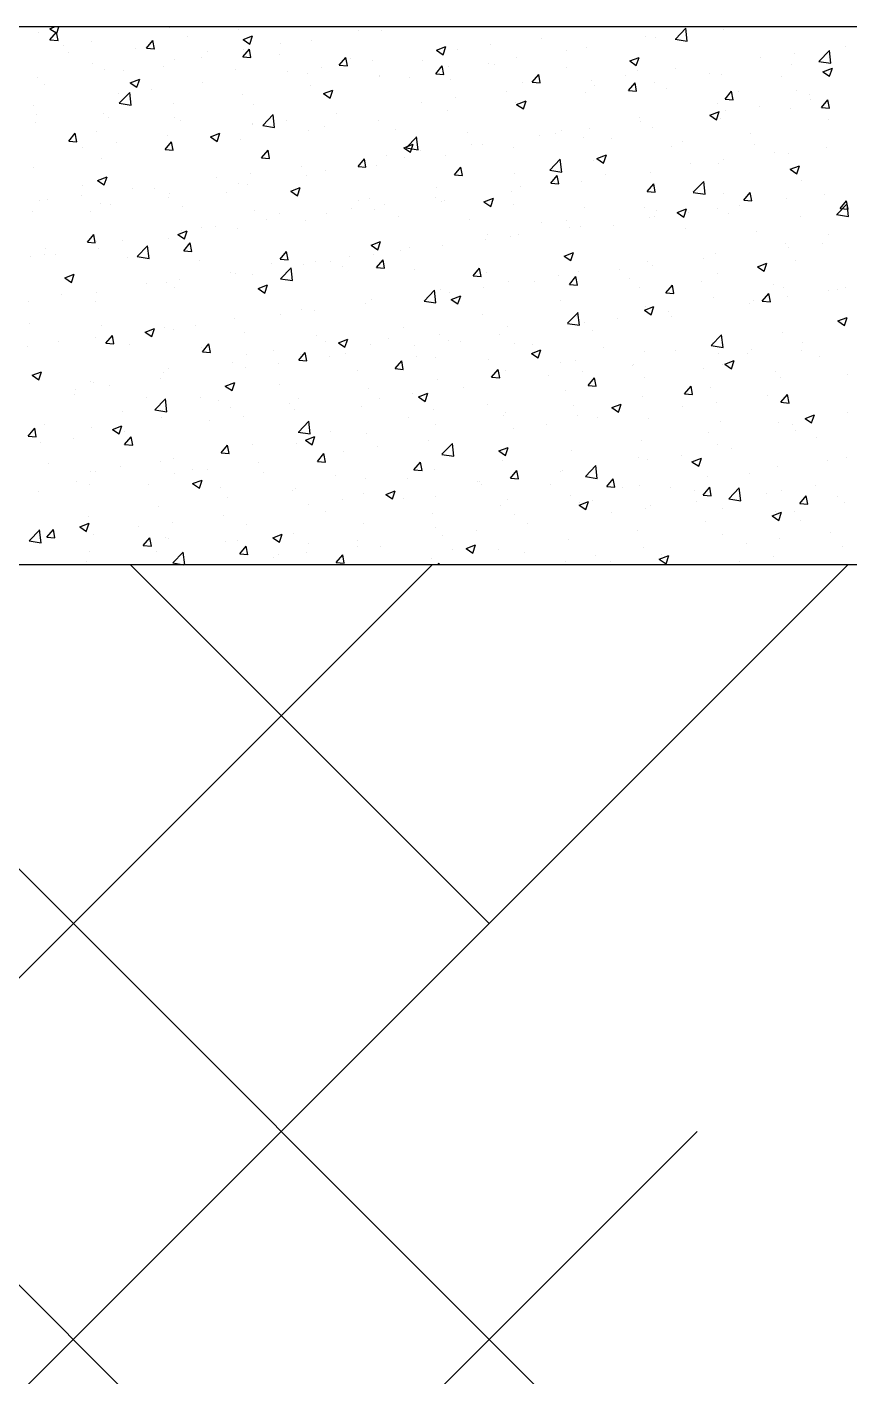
# Model space of a CAD drawing. Header units: millimetres. Extents: x 331487 to 517269, y 198509 to 399936.
# Drawn here: x 403880 to 404491, y 398933 to 399936 of the extents above; entities that cross this region are included whole.
import ezdxf

# ---------------------------------------------------------------- set-up
doc = ezdxf.new("R2010")
doc.units = ezdxf.units.MM
doc.header["$MEASUREMENT"] = 0
doc.linetypes.add('DASHED', pattern=[0.75, 0.5, -0.25])
doc.layers.add('9th_Sunk', color=251, linetype='DASHED', lineweight=5)
doc.layers.add('COLUMN', color=6, linetype='Continuous')

msp = doc.modelspace()

# ---------------------------------------------------------------- linework, layer by layer
at = {"layer": '9th_Sunk', "linetype": 'Continuous'}
for p, q in [((402367.6, 397413.5), (404490.5, 399536.5)), ((402831.6, 398186.9), (404181.2, 399536.5)), ((405151.8, 397722.9), (403338.2, 399536.5)), ((404687.8, 398496.3), (403647.6, 399536.5)), ((404223.7, 399269.7), (403956.9, 399536.5)), ((401903.5, 396640.1), (404378.4, 399115))]:
    msp.add_line(p, q, dxfattribs=at)
at = {"layer": 'COLUMN'}
for p, q in [((420345.7, 399936.5), (392220.1, 399936.5)), ((420350.1, 399536.5), (392620.1, 399536.5))]:
    msp.add_line(p, q, dxfattribs=at)
at = {"layer": 'COLUMN', "color": 2, "linetype": 'Continuous'}
for p, q in [((403888.6, 399932), (403888.6, 399932)), ((403897, 399935.2), (403900.4, 399936.5)), ((403897, 399935.2), (403902, 399931.8)), ((403897, 399926.8), (403901.8, 399932.6)), ((403903, 399926.3), (403901.8, 399932.6)), ((403902, 399931.8), (403903.6, 399936.5)), ((403985.8, 399936), (403985.8, 399936)), ((404037, 399934.4), (404037, 399934.4)), ((404126.4, 399934), (404126.4, 399934)), ((404143.6, 399933.6), (404143.6, 399933.6)), ((404326, 399936.5), (404326, 399936.5)), ((404362.2, 399927.4), (404370, 399935.6)), ((404371, 399926), (404369.9, 399935.5)), ((404398, 399934.7), (404398, 399934.7)), ((403897, 399926.8), (403903, 399926.3)), ((403907.2, 399922.4), (403907.2, 399922.4)), ((403927.5, 399926), (403927.5, 399926)), ((403968.7, 399920.6), (403973.6, 399926.3)), ((403974.7, 399920), (403973.6, 399926.3)), ((403974.1, 399926.1), (403974.1, 399926.1)), ((403999.1, 399929.4), (403999.1, 399929.4)), ((404040.7, 399927.2), (404047.7, 399929.9)), ((404040.7, 399927.2), (404045.7, 399923.8)), ((404045.7, 399923.8), (404047.7, 399929.9)), ((404068.1, 399924), (404068.1, 399924)), ((404091.7, 399926.1), (404091.7, 399926.1)), ((404184.4, 399919.2), (404191.4, 399921.9)), ((404189.4, 399915.8), (404191.4, 399921.9)), ((404224.9, 399923.2), (404224.9, 399923.2)), ((404262.8, 399928.1), (404262.8, 399928.1)), ((404296.2, 399921.2), (404296.2, 399921.2)), ((404339.6, 399929.1), (404339.6, 399929.1)), ((404347.5, 399928.3), (404347.5, 399928.3)), ((404362.1, 399927.4), (404371, 399926)), ((404488.6, 399921.9), (404488.6, 399921.9)), ((403910.9, 399917.8), (403910.9, 399917.8)), ((403960.6, 399920.2), (403960.6, 399920.2)), ((403968.7, 399920.6), (403974.7, 399920.1)), ((403989.8, 399912.6), (403989.8, 399912.6)), ((404009.8, 399914), (404009.8, 399914)), ((404014, 399917.9), (404014, 399917.9)), ((404040.5, 399914.3), (404045.3, 399920)), ((404040.5, 399914.3), (404046.4, 399913.8)), ((404041.2, 399919.7), (404041.2, 399919.7)), ((404046.4, 399913.8), (404045.3, 399920)), ((404067.4, 399915.7), (404067.4, 399915.7)), ((404112.2, 399908), (404117, 399913.8)), ((404118.2, 399907.5), (404117, 399913.8)), ((404120.8, 399913.4), (404120.8, 399913.4)), ((404136.7, 399911.5), (404136.7, 399911.5)), ((404174.2, 399911.2), (404174.2, 399911.2)), ((404184.4, 399919.2), (404189.4, 399915.8)), ((404199.9, 399919.9), (404199.9, 399919.9)), ((404244.2, 399913.7), (404244.2, 399913.7)), ((404281.2, 399919.1), (404281.2, 399919.1)), ((404328.2, 399911.2), (404335.2, 399913.9)), ((404328.2, 399911.2), (404333.1, 399907.8)), ((404333.1, 399907.8), (404335.2, 399913.8)), ((404425.7, 399913.6), (404425.7, 399913.6)), ((404450.7, 399916.9), (404450.7, 399916.9)), ((404468.9, 399910.9), (404476.7, 399919)), ((404468.9, 399910.9), (404477.8, 399909.5)), ((404477.8, 399909.5), (404476.7, 399919)), ((403928.3, 399909), (403928.3, 399909)), ((403937.9, 399905.1), (403937.9, 399905.1)), ((403951.5, 399904), (403951.5, 399904)), ((403981.7, 399906.8), (403981.7, 399906.8)), ((404035.1, 399904.5), (404035.1, 399904.5)), ((404073.8, 399903.3), (404073.8, 399903.3)), ((404088.5, 399902.2), (404088.5, 399902.2)), ((404098.9, 399906.6), (404098.9, 399906.6)), ((404112.2, 399908), (404118.2, 399907.5)), ((404183.9, 399901.7), (404188.7, 399907.5)), ((404183.9, 399901.7), (404189.9, 399901.2)), ((404189.9, 399901.2), (404188.7, 399907.5)), ((404193.7, 399907.3), (404193.7, 399907.3)), ((404222.9, 399909.1), (404222.9, 399909.1)), ((404227.5, 399908.9), (404227.5, 399908.9)), ((404255.6, 399895.5), (404260.5, 399901.2)), ((404261.6, 399894.9), (404260.5, 399901.2)), ((404280.9, 399906.7), (404280.9, 399906.7)), ((404334.3, 399904.4), (404334.3, 399904.4)), ((404362.6, 399905.3), (404362.6, 399905.3)), ((404387.7, 399902.1), (404387.7, 399902.1)), ((404396.8, 399901.4), (404396.8, 399901.4)), ((404448.8, 399908.9), (404448.8, 399908.9)), ((404471.9, 399903.2), (404478.9, 399905.8)), ((404471.9, 399903.2), (404476.8, 399899.8)), ((404476.8, 399899.8), (404478.9, 399905.8)), ((403887.4, 399898.7), (403887.4, 399898.7)), ((403893.1, 399894), (403893.1, 399894)), ((403956.7, 399894.9), (403963.7, 399897.6)), ((403956.7, 399894.9), (403961.7, 399891.6)), ((403961.7, 399891.6), (403963.7, 399897.6)), ((404010.7, 399894.9), (404010.7, 399894.9)), ((404090.5, 399892.8), (404090.5, 399892.8)), ((404141.9, 399900), (404141.9, 399900)), ((404142.4, 399900.3), (404142.4, 399900.3)), ((404164.6, 399899), (404164.6, 399899)), ((404195.2, 399897.7), (404195.2, 399897.7)), ((404248.6, 399895.5), (404248.6, 399895.5)), ((404255.6, 399895.5), (404261.6, 399895)), ((404299.7, 399897), (404299.7, 399897)), ((404302, 399893.2), (404302, 399893.2)), ((404324.7, 399900.3), (404324.7, 399900.3)), ((404327.4, 399889.2), (404332.2, 399894.9)), ((404333.3, 399888.7), (404332.2, 399894.9)), ((404346.3, 399895), (404346.3, 399895)), ((404355.4, 399891), (404355.4, 399891)), ((404441.1, 399899.9), (404441.1, 399899.9)), ((403947.8, 399886.7), (403947.8, 399886.7)), ((403948.5, 399879.7), (403956.3, 399887.8)), ((403957.4, 399878.3), (403956.3, 399887.8)), ((403972.8, 399890), (403972.8, 399890)), ((404039.9, 399886.4), (404039.9, 399886.4)), ((404100.4, 399886.9), (404107.4, 399889.6)), ((404100.4, 399886.9), (404105.4, 399883.6)), ((404105.4, 399883.6), (404107.4, 399889.6)), ((404106.3, 399889), (404106.3, 399889)), ((404198.6, 399883.7), (404198.6, 399883.7)), ((404236.5, 399888.7), (404236.5, 399888.7)), ((404244.1, 399878.9), (404251.1, 399881.6)), ((404249.1, 399875.6), (404251.1, 399881.6)), ((404295, 399887.9), (404295, 399887.9)), ((404327.4, 399889.2), (404333.3, 399888.7)), ((404399.1, 399882.9), (404403.9, 399888.7)), ((404399.1, 399882.9), (404405.1, 399882.4)), ((404405.1, 399882.4), (404403.9, 399888.7)), ((404408.8, 399888.7), (404408.8, 399888.7)), ((404452.1, 399889.4), (404452.1, 399889.4)), ((404462.1, 399886.5), (404462.1, 399886.5)), ((404462.3, 399882.5), (404462.3, 399882.5)), ((404470.8, 399876.6), (404475.6, 399882.4)), ((404476.8, 399876.1), (404475.6, 399882.4)), ((403884.6, 399878.4), (403884.6, 399878.4)), ((403887.3, 399871.6), (403887.3, 399871.6)), ((403936.7, 399871.8), (403936.7, 399871.8)), ((403948.5, 399879.7), (403957.4, 399878.3)), ((403988.6, 399879.3), (403988.6, 399879.3)), ((404048, 399879), (404048, 399879)), ((404055.3, 399863.1), (404063, 399871.3)), ((404064.1, 399861.7), (404063, 399871.2)), ((404110.4, 399872.1), (404110.4, 399872.1)), ((404173.6, 399880.4), (404173.6, 399880.4)), ((404192.5, 399874), (404192.5, 399874)), ((404243, 399880.4), (404243, 399880.4)), ((404244.1, 399878.9), (404249.1, 399875.6)), ((404387.9, 399870.9), (404394.9, 399873.6)), ((404387.9, 399870.9), (404392.8, 399867.5)), ((404392.8, 399867.5), (404394.8, 399873.6)), ((404393.8, 399879.4), (404393.8, 399879.4)), ((404399.4, 399874.2), (404399.4, 399874.2)), ((404424.4, 399877.5), (404424.4, 399877.5)), ((404447.5, 399875.6), (404447.5, 399875.6)), ((404470.8, 399876.6), (404476.8, 399876.1)), ((403886.2, 399865.4), (403886.2, 399865.4)), ((403940.7, 399869.4), (403940.7, 399869.4)), ((403989.6, 399869), (403989.6, 399869)), ((403994.1, 399867.1), (403994.1, 399867.1)), ((404047.5, 399864.8), (404047.5, 399864.8)), ((404047.5, 399863.8), (404047.5, 399863.8)), ((404055.2, 399863.1), (404064.1, 399861.7)), ((404072.6, 399867.1), (404072.6, 399867.1)), ((404100.9, 399862.6), (404100.9, 399862.6)), ((404141.2, 399867), (404141.2, 399867)), ((404298.4, 399860.9), (404298.4, 399860.9)), ((404335.4, 399869.4), (404335.4, 399869.4)), ((404336.3, 399865.9), (404336.3, 399865.9)), ((404345.1, 399861.7), (404345.1, 399861.7)), ((404395.6, 399868.1), (404395.6, 399868.1)), ((404476, 399867.5), (404476, 399867.5)), ((403910.9, 399851.6), (403915.7, 399857.4)), ((403910.9, 399851.6), (403916.9, 399851.1)), ((403916.9, 399851.1), (403915.7, 399857.4)), ((403931.3, 399859), (403931.3, 399859)), ((403982.6, 399845.4), (403987.4, 399851.1)), ((403984.4, 399855.5), (403984.4, 399855.5)), ((403988.6, 399844.8), (403987.4, 399851.1)), ((404016.4, 399854.7), (404023.4, 399857.4)), ((404016.4, 399854.7), (404021.4, 399851.3)), ((404021.4, 399851.3), (404023.4, 399857.4)), ((404038.7, 399853.1), (404038.7, 399853.1)), ((404089.2, 399859.5), (404089.2, 399859.5)), ((404154.3, 399860.3), (404154.3, 399860.3)), ((404162, 399846.6), (404169.8, 399854.7)), ((404170.8, 399845.2), (404169.7, 399854.7)), ((404207.6, 399858.1), (404207.6, 399858.1)), ((404261, 399855.8), (404261, 399855.8)), ((404273.3, 399857.6), (404273.3, 399857.6)), ((404277.1, 399859.4), (404277.1, 399859.4)), ((404293.8, 399854.6), (404293.8, 399854.6)), ((404314.4, 399853.6), (404314.4, 399853.6)), ((404367.8, 399851.3), (404367.8, 399851.3)), ((404417.7, 399857.5), (404417.7, 399857.5)), ((403921.5, 399847.2), (403921.5, 399847.2)), ((403946.5, 399850.5), (403946.5, 399850.5)), ((403982.6, 399845.4), (403988.6, 399844.8)), ((403987.4, 399846.1), (403987.4, 399846.1)), ((404054.3, 399839.1), (404059.2, 399844.8)), ((404060.3, 399838.6), (404059.2, 399844.8)), ((404147.3, 399841), (404147.3, 399841)), ((404160.1, 399846.7), (404167.1, 399849.3)), ((404160.1, 399846.7), (404165.1, 399843.3)), ((404162, 399846.6), (404170.8, 399845.2)), ((404165.1, 399843.3), (404167.1, 399849.3)), ((404172.3, 399844.3), (404172.3, 399844.3)), ((404191.3, 399840.7), (404191.3, 399840.7)), ((404210.2, 399849.3), (404210.2, 399849.3)), ((404218.8, 399849.4), (404218.8, 399849.4)), ((404241.8, 399847.1), (404241.8, 399847.1)), ((404303.8, 399838.6), (404310.8, 399841.3)), ((404308.8, 399835.3), (404310.8, 399841.3)), ((404359.4, 399847.5), (404359.4, 399847.5)), ((404421.2, 399849.1), (404421.2, 399849.1)), ((404436, 399843), (404436, 399843)), ((404446.3, 399842.3), (404446.3, 399842.3)), ((404474.6, 399846.8), (404474.6, 399846.8)), ((403884.9, 399832.2), (403884.9, 399832.2)), ((403935.4, 399838.6), (403935.4, 399838.6)), ((404054.3, 399839.1), (404060.3, 399838.6)), ((404084.1, 399832.7), (404084.1, 399832.7)), ((404126.1, 399832.8), (404130.9, 399838.5)), ((404126.1, 399832.8), (404132, 399832.3)), ((404132, 399832.3), (404130.9, 399838.5)), ((404140, 399833.7), (404140, 399833.7)), ((404160.5, 399839.4), (404160.5, 399839.4)), ((404197.8, 399826.5), (404202.6, 399832.3)), ((404203.8, 399826), (404202.6, 399832.3)), ((404268.7, 399830), (404276.5, 399838.2)), ((404277.6, 399828.6), (404276.5, 399838.1)), ((404301.1, 399837.4), (404301.1, 399837.4)), ((404303.8, 399838.6), (404308.8, 399835.3)), ((404373.1, 399834.7), (404373.1, 399834.7)), ((404394.4, 399834.8), (404394.4, 399834.8)), ((404398.1, 399838), (404398.1, 399838)), ((404447.5, 399830.6), (404454.5, 399833.3)), ((404447.5, 399830.6), (404452.5, 399827.3)), ((404452.5, 399827.3), (404454.5, 399833.3)), ((403932.4, 399822.4), (403939.4, 399825.1)), ((403932.4, 399822.4), (403937.4, 399819.1)), ((403937.4, 399819.1), (403939.4, 399825.1)), ((404021.2, 399824.4), (404021.2, 399824.4)), ((404046.3, 399827.7), (404046.3, 399827.7)), ((404088, 399826.2), (404088, 399826.2)), ((404102.2, 399829.4), (404102.2, 399829.4)), ((404197.8, 399826.5), (404203.8, 399826)), ((404242.8, 399827.4), (404242.8, 399827.4)), ((404268.7, 399830), (404277.6, 399828.6)), ((404269.5, 399820.3), (404274.3, 399826)), ((404272.1, 399821.4), (404272.1, 399821.4)), ((404275.5, 399819.7), (404274.3, 399826)), ((404292.5, 399821.4), (404292.5, 399821.4)), ((404309.9, 399826.4), (404309.9, 399826.4)), ((404343.9, 399828.4), (404343.9, 399828.4)), ((404375.4, 399813.5), (404383.2, 399821.6)), ((404384.3, 399812.1), (404383.2, 399821.6)), ((404455.9, 399822.5), (404455.9, 399822.5)), ((403920.2, 399811.1), (403920.2, 399811.1)), ((403921.3, 399818.3), (403921.3, 399818.3)), ((403958.1, 399816.1), (403958.1, 399816.1)), ((403974.6, 399816), (403974.6, 399816)), ((403986.2, 399812.8), (403986.2, 399812.8)), ((404028, 399813.7), (404028, 399813.7)), ((404037.5, 399819.8), (404037.5, 399819.8)), ((404043.8, 399819.4), (404043.8, 399819.4)), ((404076.1, 399814.4), (404083.1, 399817.1)), ((404076.1, 399814.4), (404081.1, 399811)), ((404081.1, 399811), (404083.1, 399817.1)), ((404081.4, 399811.5), (404081.4, 399811.5)), ((404184.4, 399817.4), (404184.4, 399817.4)), ((404240.6, 399813.9), (404240.6, 399813.9)), ((404247, 399818.1), (404247, 399818.1)), ((404269.5, 399820.3), (404275.5, 399819.7)), ((404341.2, 399814), (404346.1, 399819.7)), ((404341.2, 399814), (404347.2, 399813.5)), ((404347.2, 399813.5), (404346.1, 399819.7)), ((404375.4, 399813.4), (404384.3, 399812.1)), ((404397.6, 399812.5), (404397.6, 399812.5)), ((404413, 399807.7), (404417.8, 399813.4)), ((404418.9, 399807.2), (404417.8, 399813.4)), ((404472.9, 399811.9), (404472.9, 399811.9)), ((403889, 399807.1), (403889, 399807.1)), ((403895.2, 399807.8), (403895.2, 399807.8)), ((403934.2, 399805.3), (403934.2, 399805.3)), ((403942.3, 399804.8), (403942.3, 399804.8)), ((403985.5, 399809.3), (403985.5, 399809.3)), ((403995.7, 399802.6), (403995.7, 399802.6)), ((404121, 399801.5), (404121, 399801.5)), ((404126.1, 399807.4), (404126.1, 399807.4)), ((404134.8, 399809.2), (404134.8, 399809.2)), ((404146, 399804.8), (404146, 399804.8)), ((404183.9, 399809.8), (404183.9, 399809.8)), ((404188.2, 399807), (404188.2, 399807)), ((404190.1, 399807.5), (404190.1, 399807.5)), ((404219.8, 399806.4), (404226.8, 399809.1)), ((404219.8, 399806.4), (404224.8, 399803)), ((404224.8, 399803), (404226.8, 399809.1)), ((404241.5, 399804.7), (404241.5, 399804.7)), ((404294.9, 399802.5), (404294.9, 399802.5)), ((404339.3, 399802.4), (404339.3, 399802.4)), ((404363.5, 399798.4), (404370.5, 399801.1)), ((404368.5, 399795), (404370.5, 399801.1)), ((404393.2, 399801.5), (404393.2, 399801.5)), ((404409.7, 399803.6), (404409.7, 399803.6)), ((404413, 399807.7), (404418.9, 399807.2)), ((404445.1, 399809), (404445.1, 399809)), ((404482.2, 399796.9), (404489.9, 399805)), ((404484.7, 399801.4), (404489.5, 399807.2)), ((404484.7, 399801.4), (404490.7, 399800.9)), ((404490.7, 399800.9), (404489.5, 399807.2)), ((404491, 399795.5), (404489.9, 399805)), ((403883.7, 399798.9), (403883.7, 399798.9)), ((403927.2, 399799.3), (403927.2, 399799.3)), ((404049.1, 399800.3), (404049.1, 399800.3)), ((404057.8, 399793.2), (404057.8, 399793.2)), ((404067.8, 399797.4), (404067.8, 399797.4)), ((404086.8, 399792.9), (404086.8, 399792.9)), ((404102.5, 399798.1), (404102.5, 399798.1)), ((404138.7, 399800.4), (404138.7, 399800.4)), ((404155.9, 399795.8), (404155.9, 399795.8)), ((404209.3, 399793.5), (404209.3, 399793.5)), ((404262.6, 399791.3), (404262.6, 399791.3)), ((404280.9, 399792.4), (404280.9, 399792.4)), ((404342.7, 399795.1), (404342.7, 399795.1)), ((404346.8, 399795.3), (404346.8, 399795.3)), ((404348.3, 399800.2), (404348.3, 399800.2)), ((404363.5, 399798.4), (404368.5, 399795)), ((404371.8, 399798.6), (404371.8, 399798.6)), ((404401.7, 399798), (404401.7, 399798)), ((404455.1, 399795.7), (404455.1, 399795.7)), ((404482.1, 399796.9), (404491, 399795.5)), ((403924.8, 399776.4), (403929.6, 399782.2)), ((403930.7, 399775.9), (403929.6, 399782.2)), ((403992.1, 399782.2), (403999.1, 399784.8)), ((403992.1, 399782.2), (403997, 399778.8)), ((403994.9, 399784.9), (403994.9, 399784.9)), ((403997, 399778.8), (403999.1, 399784.8)), ((404009.5, 399787.4), (404009.5, 399787.4)), ((404019.9, 399788.2), (404019.9, 399788.2)), ((404036.3, 399786.5), (404036.3, 399786.5)), ((404222.6, 399782.4), (404222.6, 399782.4)), ((404239.4, 399780.6), (404239.4, 399780.6)), ((404245.8, 399782), (404245.8, 399782)), ((404283.6, 399787), (404283.6, 399787)), ((404291.3, 399788.1), (404291.3, 399788.1)), ((404316, 399789), (404316, 399789)), ((404369.4, 399786.8), (404369.4, 399786.8)), ((404422.8, 399784.5), (404422.8, 399784.5)), ((404476.2, 399782.3), (404476.2, 399782.3)), ((403893.9, 399771.6), (403893.9, 399771.6)), ((403924.8, 399776.4), (403930.7, 399775.9)), ((403931.8, 399776.6), (403931.8, 399776.6)), ((403933, 399772), (403933, 399772)), ((403951.2, 399777.4), (403951.2, 399777.4)), ((403961.8, 399765.7), (403969.6, 399773.8)), ((403970.7, 399764.3), (403969.5, 399773.8)), ((403985, 399779.5), (403985, 399779.5)), ((403996.5, 399770.1), (404001.3, 399775.9)), ((404002.5, 399769.6), (404001.3, 399775.9)), ((404135.8, 399774.1), (404142.8, 399776.8)), ((404135.8, 399774.1), (404140.8, 399770.8)), ((404140.8, 399770.8), (404142.8, 399776.8)), ((404157.6, 399770.4), (404157.6, 399770.4)), ((404164.3, 399772.4), (404164.3, 399772.4)), ((404188.9, 399774.2), (404188.9, 399774.2)), ((404220.7, 399778.7), (404220.7, 399778.7)), ((404443.9, 399775.7), (404443.9, 399775.7)), ((404446.5, 399772.4), (404446.5, 399772.4)), ((404471.6, 399775.7), (404471.6, 399775.7)), ((403882.5, 399765.6), (403882.5, 399765.6)), ((403892.8, 399767.4), (403892.8, 399767.4)), ((403901.4, 399767.4), (403901.4, 399767.4)), ((403954.7, 399765.2), (403954.7, 399765.2)), ((403961.8, 399765.7), (403970.7, 399764.3)), ((403996.5, 399770.1), (404002.5, 399769.6)), ((404008.1, 399762.9), (404008.1, 399762.9)), ((404061.5, 399760.7), (404061.5, 399760.7)), ((404068.2, 399763.9), (404073, 399769.6)), ((404068.2, 399763.9), (404074.2, 399763.3)), ((404074.2, 399763.3), (404073, 399769.6)), ((404094.7, 399762.1), (404094.7, 399762.1)), ((404106, 399762.4), (404106, 399762.4)), ((404119.7, 399765.4), (404119.7, 399765.4)), ((404137.5, 399767.1), (404137.5, 399767.1)), ((404139.9, 399757.6), (404144.8, 399763.3)), ((404145.9, 399757.1), (404144.8, 399763.3)), ((404279.5, 399766.1), (404286.5, 399768.8)), ((404279.5, 399766.1), (404284.5, 399762.8)), ((404284.5, 399762.8), (404286.5, 399768.8)), ((404341.5, 399761.8), (404341.5, 399761.8)), ((404383.4, 399764.1), (404383.4, 399764.1)), ((404392, 399768.2), (404392, 399768.2)), ((404423.2, 399758.1), (404430.2, 399760.8)), ((404428.2, 399754.8), (404430.2, 399760.8)), ((404451.8, 399762.8), (404451.8, 399762.8)), ((403908, 399749.9), (403915.1, 399752.6)), ((403913, 399746.5), (403915, 399752.6)), ((404031.5, 399753.8), (404031.5, 399753.8)), ((404035.1, 399753.2), (404035.1, 399753.2)), ((404047.7, 399752.4), (404047.7, 399752.4)), ((404068.5, 399749.2), (404076.3, 399757.3)), ((404077.4, 399747.8), (404076.3, 399757.3)), ((404085.6, 399759.6), (404085.6, 399759.6)), ((404114.9, 399758.4), (404114.9, 399758.4)), ((404139.9, 399757.6), (404145.9, 399757.1)), ((404168.3, 399756.1), (404168.3, 399756.1)), ((404211.7, 399751.3), (404216.5, 399757.1)), ((404211.7, 399751.3), (404217.6, 399750.8)), ((404217.6, 399750.8), (404216.5, 399757)), ((404221.7, 399753.9), (404221.7, 399753.9)), ((404275, 399751.6), (404275, 399751.6)), ((404283.4, 399745), (404288.2, 399750.8)), ((404289.4, 399744.5), (404288.2, 399750.8)), ((404290.1, 399754.8), (404290.1, 399754.8)), ((404320.5, 399755.8), (404320.5, 399755.8)), ((404345.5, 399759.1), (404345.5, 399759.1)), ((404393.5, 399752.8), (404393.5, 399752.8)), ((404423.2, 399758.1), (404428.2, 399754.8)), ((403908, 399749.9), (403913, 399746.5)), ((403968.6, 399745.5), (403968.6, 399745.5)), ((403983.7, 399746.2), (403983.7, 399746.2)), ((403989.4, 399742.4), (403989.4, 399742.4)), ((403993.6, 399748.8), (403993.6, 399748.8)), ((404051.8, 399741.9), (404058.8, 399744.6)), ((404051.8, 399741.9), (404056.7, 399738.5)), ((404056.7, 399738.5), (404058.8, 399744.6)), ((404068.5, 399749.1), (404077.4, 399747.8)), ((404175.2, 399732.6), (404183, 399740.7)), ((404184.1, 399731.2), (404183, 399740.7)), ((404187.7, 399740.9), (404187.7, 399740.9)), ((404219.5, 399742.5), (404219.5, 399742.5)), ((404238.2, 399747.3), (404238.2, 399747.3)), ((404257.3, 399747.5), (404257.3, 399747.5)), ((404283.4, 399745), (404289.4, 399744.5)), ((404328.4, 399749.4), (404328.4, 399749.4)), ((404335.1, 399742.8), (404335.1, 399742.8)), ((404355.1, 399738.8), (404359.9, 399744.5)), ((404361.1, 399738.2), (404359.9, 399744.5)), ((404381.8, 399747.1), (404381.8, 399747.1)), ((404435.2, 399744.9), (404435.2, 399744.9)), ((404442.7, 399742.4), (404442.7, 399742.4)), ((404475.7, 399740.8), (404475.7, 399740.8)), ((404483.1, 399741.3), (404483.1, 399741.3)), ((404488.6, 399742.6), (404488.6, 399742.6)), ((403881.3, 399732.3), (403881.3, 399732.3)), ((403905.5, 399737.2), (403905.5, 399737.2)), ((403931, 399732.4), (403931, 399732.4)), ((403931.8, 399738.7), (403931.8, 399738.7)), ((404131.3, 399730.9), (404131.3, 399730.9)), ((404136.3, 399733.8), (404136.3, 399733.8)), ((404175.2, 399732.6), (404184.1, 399731.2)), ((404194.4, 399739.3), (404194.4, 399739.3)), ((404195.5, 399733.9), (404202.5, 399736.6)), ((404195.5, 399733.9), (404200.4, 399730.5)), ((404200.4, 399730.5), (404202.5, 399736.6)), ((404276.8, 399732.8), (404276.8, 399732.8)), ((404355.1, 399738.8), (404361.1, 399738.2)), ((404390.7, 399734.9), (404390.7, 399734.9)), ((404417.4, 399730.8), (404417.4, 399730.8)), ((404420.2, 399733), (404420.2, 399733)), ((404426.8, 399732.5), (404431.7, 399738.2)), ((404426.8, 399732.5), (404432.8, 399732)), ((404432.8, 399732), (404431.7, 399738.2)), ((404445.3, 399736.3), (404445.3, 399736.3)), ((404068.4, 399722.7), (404068.4, 399722.7)), ((404084.4, 399726.3), (404084.4, 399726.3)), ((404093.4, 399725.9), (404093.4, 399725.9)), ((404218.5, 399722.8), (404218.5, 399722.8)), ((404282, 399716.1), (404289.8, 399724.2)), ((404288.9, 399721.5), (404288.9, 399721.5)), ((404290.8, 399714.7), (404289.7, 399724.2)), ((404339.2, 399725.9), (404346.2, 399728.6)), ((404339.2, 399725.9), (404344.2, 399722.5)), ((404340.2, 399728.5), (404340.2, 399728.5)), ((404344.2, 399722.5), (404346.2, 399728.6)), ((404357.1, 399724.7), (404357.1, 399724.7)), ((404359.1, 399720.8), (404359.1, 399720.8)), ((404482.9, 399717.9), (404489.9, 399720.5)), ((404487.9, 399714.5), (404489.9, 399720.5)), ((403881.9, 399716.3), (403881.9, 399716.3)), ((403935.3, 399714.1), (403935.3, 399714.1)), ((403967.7, 399709.6), (403974.7, 399712.3)), ((403972.7, 399706.3), (403974.7, 399712.3)), ((403982.5, 399712.9), (403982.5, 399712.9)), ((403988.7, 399711.8), (403988.7, 399711.8)), ((404005.2, 399714.3), (404005.2, 399714.3)), ((404033.9, 399719.9), (404033.9, 399719.9)), ((404160.2, 399712.8), (404160.2, 399712.8)), ((404237, 399714), (404237, 399714)), ((404281.9, 399716), (404290.8, 399714.7)), ((404294.2, 399716.4), (404294.2, 399716.4)), ((404300.8, 399710.8), (404300.8, 399710.8)), ((404319.2, 399719.7), (404319.2, 399719.7)), ((404482.9, 399717.9), (404487.9, 399714.5)), ((403903, 399702.9), (403903, 399702.9)), ((403930.6, 399705.4), (403930.6, 399705.4)), ((403938.6, 399701.2), (403943.5, 399706.9)), ((403938.6, 399701.2), (403944.6, 399700.7)), ((403942.3, 399706.1), (403942.3, 399706.1)), ((403944.6, 399700.7), (403943.5, 399706.9)), ((403956.4, 399700.6), (403956.4, 399700.6)), ((403967.3, 399709.4), (403967.3, 399709.4)), ((403967.7, 399709.6), (403972.7, 399706.3)), ((404010.4, 399694.9), (404015.2, 399700.7)), ((404016.3, 399694.4), (404015.2, 399700.7)), ((404042, 399709.6), (404042, 399709.6)), ((404095.4, 399707.3), (404095.4, 399707.3)), ((404101.9, 399702.7), (404101.9, 399702.7)), ((404111.5, 399701.6), (404118.5, 399704.3)), ((404111.5, 399701.6), (404116.4, 399698.3)), ((404116.4, 399698.3), (404118.5, 399704.3)), ((404135.1, 399700.5), (404135.1, 399700.5)), ((404148.8, 399705), (404148.8, 399705)), ((404186.4, 399707.6), (404186.4, 399707.6)), ((404193.2, 399703.1), (404193.2, 399703.1)), ((404202.2, 399702.8), (404202.2, 399702.8)), ((404231, 399708.1), (404231, 399708.1)), ((404242.5, 399700.8), (404242.5, 399700.8)), ((404255.6, 399700.5), (404255.6, 399700.5)), ((404388.7, 399699.5), (404396.5, 399707.6)), ((404389.5, 399701.6), (404389.5, 399701.6)), ((404397.6, 399698.1), (404396.4, 399707.6)), ((404441.5, 399709.1), (404441.5, 399709.1)), ((404456.8, 399701.8), (404456.8, 399701.8)), ((403880.1, 399699), (403880.1, 399699)), ((404009.7, 399698.4), (404009.7, 399698.4)), ((404010.4, 399694.9), (404016.3, 399694.4)), ((404043.5, 399692.7), (404043.5, 399692.7)), ((404063.1, 399696.1), (404063.1, 399696.1)), ((404082.1, 399688.6), (404086.9, 399694.4)), ((404083.2, 399693.1), (404083.2, 399693.1)), ((404088.1, 399688.1), (404086.9, 399694.4)), ((404105, 399691.5), (404105, 399691.5)), ((404116.5, 399693.9), (404116.5, 399693.9)), ((404168.1, 399699.8), (404168.1, 399699.8)), ((404169.9, 399691.6), (404169.9, 399691.6)), ((404184.1, 399690.8), (404184.1, 399690.8)), ((404255.2, 399693.6), (404262.2, 399696.3)), ((404255.2, 399693.6), (404260.1, 399690.3)), ((404260.1, 399690.3), (404262.2, 399696.3)), ((404308.9, 399698.3), (404308.9, 399698.3)), ((404339, 399695.2), (404339, 399695.2)), ((404362.3, 399696), (404362.3, 399696)), ((404388.7, 399699.5), (404397.6, 399698.1)), ((404393.9, 399693.6), (404393.9, 399693.6)), ((404415.7, 399693.8), (404415.7, 399693.8)), ((404419, 399696.9), (404419, 399696.9)), ((404455.6, 399695.8), (404455.6, 399695.8)), ((404469.1, 399691.5), (404469.1, 399691.5)), ((403883.7, 399677.4), (403890.7, 399680.1)), ((403888.7, 399674), (403890.7, 399680.1)), ((403985.2, 399682.7), (403985.2, 399682.7)), ((404032.6, 399686.6), (404032.6, 399686.6)), ((404042.1, 399683.2), (404042.1, 399683.2)), ((404067.1, 399686.5), (404067.1, 399686.5)), ((404082.1, 399688.6), (404088.1, 399688.1)), ((404125.8, 399680.8), (404125.8, 399680.8)), ((404153.8, 399682.4), (404158.6, 399688.1)), ((404153.8, 399682.4), (404159.8, 399681.8)), ((404159.8, 399681.8), (404158.6, 399688.1)), ((404223.3, 399689.4), (404223.3, 399689.4)), ((404225.5, 399676.1), (404230.4, 399681.8)), ((404231.5, 399675.6), (404230.4, 399681.8)), ((404235.7, 399680.7), (404235.7, 399680.7)), ((404276.6, 399687.1), (404276.6, 399687.1)), ((404287.7, 399688.2), (404287.7, 399688.2)), ((404292.9, 399680.3), (404292.9, 399680.3)), ((404330, 399684.8), (404330, 399684.8)), ((404330.8, 399685.2), (404330.8, 399685.2)), ((404383.4, 399682.6), (404383.4, 399682.6)), ((404397.3, 399685.8), (404397.3, 399685.8)), ((404398.9, 399685.6), (404405.9, 399688.3)), ((404398.9, 399685.6), (404403.9, 399682.3)), ((404403.8, 399682.3), (404405.9, 399688.3)), ((404436.8, 399680.3), (404436.8, 399680.3)), ((403883.7, 399677.4), (403888.7, 399674)), ((403926.9, 399672.7), (403926.9, 399672.7)), ((403929.4, 399672.1), (403929.4, 399672.1)), ((403978.9, 399674.9), (403978.9, 399674.9)), ((403981.3, 399679.6), (403981.3, 399679.6)), ((404027.4, 399669.4), (404034.4, 399672.1)), ((404032.4, 399666), (404034.4, 399672.1)), ((404067.5, 399670.8), (404067.5, 399670.8)), ((404185.2, 399674.3), (404185.2, 399674.3)), ((404225.5, 399676.1), (404231.5, 399675.6)), ((404267.9, 399677), (404267.9, 399677)), ((404297.3, 399669.8), (404302.1, 399675.6)), ((404303.2, 399669.3), (404302.1, 399675.6)), ((404339, 399675.8), (404339, 399675.8)), ((404440.3, 399675.9), (404440.3, 399675.9)), ((404490.2, 399678.1), (404490.2, 399678.1)), ((403915.4, 399663.2), (403915.4, 399663.2)), ((403916, 399666.6), (403916, 399666.6)), ((403941, 399669.9), (403941, 399669.9)), ((403968.8, 399661), (403968.8, 399661)), ((404009.2, 399660.8), (404009.2, 399660.8)), ((404027.4, 399669.4), (404032.4, 399666)), ((404133.9, 399667.3), (404133.9, 399667.3)), ((404141.8, 399660.4), (404141.8, 399660.4)), ((404166.8, 399663.7), (404166.8, 399663.7)), ((404171.1, 399661.4), (404178.1, 399664.1)), ((404171.1, 399661.4), (404176.1, 399658)), ((404176.1, 399658), (404178.1, 399664.1)), ((404204.7, 399668.6), (404204.7, 399668.6)), ((404280.7, 399665.8), (404280.7, 399665.8)), ((404297.3, 399669.8), (404303.2, 399669.3)), ((404337.8, 399662), (404337.8, 399662)), ((404369, 399663.5), (404373.8, 399669.3)), ((404369, 399663.5), (404375, 399663)), ((404375, 399663), (404373.8, 399669.3)), ((404388.3, 399668.4), (404388.3, 399668.4)), ((404430.5, 399662.4), (404430.5, 399662.4)), ((404440.7, 399657.3), (404445.5, 399663)), ((404446.7, 399656.7), (404445.5, 399663)), ((403950.9, 399650.8), (403950.9, 399650.8)), ((403975, 399651.7), (403983.9, 399650.3)), ((403975.1, 399651.8), (403982.8, 399659.9)), ((403983.9, 399650.3), (403982.8, 399659.8)), ((404022.1, 399658.7), (404022.1, 399658.7)), ((404031.4, 399653.4), (404031.4, 399653.4)), ((404075.5, 399656.5), (404075.5, 399656.5)), ((404078.7, 399652.1), (404078.7, 399652.1)), ((404081.9, 399659.8), (404081.9, 399659.8)), ((404128.9, 399654.2), (404128.9, 399654.2)), ((404182.3, 399652), (404182.3, 399652)), ((404222.3, 399655.8), (404222.3, 399655.8)), ((404286.5, 399654.9), (404286.5, 399654.9)), ((404314.9, 399653.4), (404321.9, 399656)), ((404314.9, 399653.4), (404319.8, 399650)), ((404319.8, 399650), (404321.9, 399656)), ((404367.6, 399654.1), (404367.6, 399654.1)), ((404392.7, 399657.4), (404392.7, 399657.4)), ((404440.7, 399657.3), (404446.7, 399656.7)), ((403892.6, 399640.7), (403892.6, 399640.7)), ((403980.1, 399646.3), (403980.1, 399646.3)), ((404015.7, 399643.8), (404015.7, 399643.8)), ((404040.8, 399647.1), (404040.8, 399647.1)), ((404081.8, 399635.2), (404089.6, 399643.3)), ((404090.6, 399633.8), (404089.5, 399643.3)), ((404164, 399645.8), (404164, 399645.8)), ((404184, 399641), (404184, 399641)), ((404234.5, 399647.4), (404234.5, 399647.4)), ((404235.7, 399649.7), (404235.7, 399649.7)), ((404266.6, 399640.8), (404266.6, 399640.8)), ((404289.1, 399647.5), (404289.1, 399647.5)), ((404304.5, 399645.8), (404304.5, 399645.8)), ((404342.4, 399645.2), (404342.4, 399645.2)), ((404395.8, 399642.9), (404395.8, 399642.9)), ((404439, 399642.6), (404439, 399642.6)), ((404449.2, 399640.7), (404449.2, 399640.7)), ((404458.6, 399645.3), (404465.6, 399648)), ((404458.6, 399645.3), (404463.5, 399642)), ((404463.5, 399642), (404465.6, 399648)), ((404490.4, 399649.6), (404490.4, 399649.6)), ((403880.8, 399632.2), (403885.6, 399638)), ((403880.8, 399632.2), (403886.8, 399631.7)), ((403886.8, 399631.7), (403885.6, 399638)), ((403914.7, 399630.5), (403914.7, 399630.5)), ((403928.2, 399638.8), (403928.2, 399638.8)), ((403943.4, 399637.1), (403950.4, 399639.8)), ((403943.4, 399637.1), (403948.4, 399633.8)), ((403948.4, 399633.8), (403950.4, 399639.8)), ((403952.5, 399626), (403957.3, 399631.7)), ((403952.6, 399635.5), (403952.6, 399635.5)), ((403958.5, 399625.4), (403957.3, 399631.7)), ((404081.7, 399635.2), (404090.6, 399633.8)), ((404087.1, 399629.1), (404094.1, 399631.8)), ((404092.1, 399625.8), (404094.1, 399631.8)), ((404105.7, 399635.8), (404105.7, 399635.8)), ((404132.7, 399634), (404132.7, 399634)), ((404241.6, 399637.5), (404241.6, 399637.5)), ((404387.1, 399635.1), (404387.1, 399635.1)), ((404451.5, 399636.2), (404451.5, 399636.2)), ((404467.4, 399631.3), (404467.4, 399631.3)), ((403889.7, 399627.2), (403889.7, 399627.2)), ((403952.5, 399626), (403958.5, 399625.4)), ((404024.2, 399619.7), (404029.1, 399625.4)), ((404030.2, 399619.2), (404029.1, 399625.4)), ((404030.2, 399620.1), (404030.2, 399620.1)), ((404047.4, 399625.8), (404047.4, 399625.8)), ((404080.7, 399626.5), (404080.7, 399626.5)), ((404087.1, 399629.1), (404092.1, 399625.8)), ((404115.5, 399620.9), (404115.5, 399620.9)), ((404140.5, 399624.2), (404140.5, 399624.2)), ((404178.4, 399629.2), (404178.4, 399629.2)), ((404188.5, 399618.7), (404196.3, 399626.8)), ((404197.4, 399617.2), (404196.3, 399626.7)), ((404230.8, 399621.1), (404237.8, 399623.8)), ((404230.8, 399621.1), (404235.8, 399617.7)), ((404235.8, 399617.7), (404237.8, 399623.8)), ((404285.2, 399621.6), (404285.2, 399621.6)), ((404336.6, 399628.7), (404336.6, 399628.7)), ((404393.2, 399626.2), (404393.2, 399626.2)), ((404404.2, 399623), (404404.2, 399623)), ((403895.9, 399612.1), (403895.9, 399612.1)), ((403949.3, 399609.9), (403949.3, 399609.9)), ((403978.9, 399613), (403978.9, 399613)), ((403989.1, 399615.8), (403989.1, 399615.8)), ((404024.2, 399619.7), (404030.2, 399619.2)), ((404052.3, 399612.6), (404052.3, 399612.6)), ((404096, 399613.4), (404100.8, 399619.2)), ((404096, 399613.4), (404101.9, 399612.9)), ((404101.9, 399612.9), (404100.8, 399619.2)), ((404167.7, 399607.1), (404172.5, 399612.9)), ((404173.7, 399606.6), (404172.5, 399612.9)), ((404188.5, 399618.6), (404197.4, 399617.2)), ((404233.3, 399614.1), (404233.3, 399614.1)), ((404295.2, 399602.1), (404303, 399610.2)), ((404304.1, 399600.7), (404303, 399610.2)), ((404334.8, 399616.2), (404334.8, 399616.2)), ((404341.3, 399614.7), (404341.3, 399614.7)), ((404366.4, 399618), (404366.4, 399618)), ((404374.5, 399613.1), (404381.5, 399615.8)), ((404374.5, 399613.1), (404379.5, 399609.7)), ((404379.5, 399609.7), (404381.5, 399615.8)), ((404475.4, 399614.2), (404475.4, 399614.2)), ((404489.2, 399616.3), (404489.2, 399616.3)), ((403926.9, 399605.5), (403926.9, 399605.5)), ((403930.7, 399605.7), (403930.7, 399605.7)), ((403989.4, 399604.3), (403989.4, 399604.3)), ((404002.7, 399607.6), (404002.7, 399607.6)), ((404014.5, 399607.6), (404014.5, 399607.6)), ((404056, 399605.4), (404056, 399605.4)), ((404109.4, 399603.1), (404109.4, 399603.1)), ((404131.5, 399600.7), (404131.5, 399600.7)), ((404162.8, 399600.9), (404162.8, 399600.9)), ((404167.7, 399607.1), (404173.7, 399606.6)), ((404182.8, 399607.7), (404182.8, 399607.7)), ((404239.4, 399600.9), (404244.2, 399606.6)), ((404239.4, 399600.9), (404245.4, 399600.3)), ((404240.3, 399601.4), (404240.3, 399601.4)), ((404245.4, 399600.3), (404244.2, 399606.6)), ((404276.5, 399606.1), (404276.5, 399606.1)), ((404278.2, 399606.4), (404278.2, 399606.4)), ((404295.2, 399602.1), (404304.1, 399600.7)), ((404311.1, 399594.6), (404316, 399600.3)), ((404317.1, 399594.1), (404316, 399600.3)), ((404385.9, 399601.8), (404385.9, 399601.8)), ((404417.1, 399604.2), (404417.1, 399604.2)), ((404437.8, 399609.3), (404437.8, 399609.3)), ((403888.4, 399591), (403888.4, 399591)), ((403917, 399598.7), (403917, 399598.7)), ((403926.3, 399596), (403926.3, 399596)), ((403970.4, 399596.5), (403970.4, 399596.5)), ((404003.1, 399596.9), (404010.1, 399599.5)), ((404003.1, 399596.9), (404008.1, 399593.5)), ((404008.1, 399593.5), (404010.1, 399599.5)), ((404023.8, 399594.2), (404023.8, 399594.2)), ((404077.1, 399591.9), (404077.1, 399591.9)), ((404079.5, 399593.2), (404079.5, 399593.2)), ((404146.8, 399588.8), (404153.8, 399591.5)), ((404151.8, 399585.5), (404153.8, 399591.5)), ((404152.1, 399589.8), (404152.1, 399589.8)), ((404215.3, 399598.1), (404215.3, 399598.1)), ((404216.2, 399598.6), (404216.2, 399598.6)), ((404218.2, 399596.1), (404218.2, 399596.1)), ((404269.6, 399596.4), (404269.6, 399596.4)), ((404311.1, 399594.6), (404317.1, 399594.1)), ((404323, 399594.1), (404323, 399594.1)), ((404335.4, 399595.4), (404335.4, 399595.4)), ((404358.8, 399594.2), (404358.8, 399594.2)), ((404376.3, 399591.8), (404376.3, 399591.8)), ((404382.9, 399588.3), (404387.7, 399594.1)), ((404388.8, 399587.8), (404387.7, 399594.1)), ((404401.9, 399585.6), (404409.7, 399593.7)), ((404410.8, 399584.1), (404409.7, 399593.6)), ((404441.1, 399591.8), (404441.1, 399591.8)), ((404466.1, 399595.1), (404466.1, 399595.1)), ((403977.7, 399579.7), (403977.7, 399579.7)), ((404029, 399586.8), (404029, 399586.8)), ((404089.2, 399581.5), (404089.2, 399581.5)), ((404114.2, 399584.8), (404114.2, 399584.8)), ((404130.5, 399589.7), (404130.5, 399589.7)), ((404146.8, 399588.8), (404151.8, 399585.5)), ((404159.9, 399586.1), (404159.9, 399586.1)), ((404183.9, 399587.4), (404183.9, 399587.4)), ((404232.1, 399580.8), (404232.1, 399580.8)), ((404237.3, 399585.2), (404237.3, 399585.2)), ((404284, 399588.3), (404284, 399588.3)), ((404290.5, 399580.8), (404297.5, 399583.5)), ((404290.5, 399580.8), (404295.5, 399577.5)), ((404290.7, 399582.9), (404290.7, 399582.9)), ((404295.5, 399577.5), (404297.5, 399583.5)), ((404300.5, 399584.2), (404300.5, 399584.2)), ((404344, 399580.7), (404344, 399580.7)), ((404377.9, 399583.5), (404377.9, 399583.5)), ((404382.9, 399588.3), (404388.8, 399587.8)), ((404401.9, 399585.5), (404410.8, 399584.1)), ((404429.7, 399589.6), (404429.7, 399589.6)), ((404454.6, 399582), (404459.4, 399587.8)), ((404454.6, 399582), (404460.6, 399581.5)), ((404460.6, 399581.5), (404459.4, 399587.8)), ((404483.1, 399587.3), (404483.1, 399587.3)), ((404487.9, 399583), (404487.9, 399583)), ((403925.7, 399572.2), (403925.7, 399572.2)), ((404026, 399573.2), (404026, 399573.2)), ((404101.6, 399576.1), (404101.6, 399576.1)), ((404181.6, 399574.4), (404181.6, 399574.4)), ((404242.2, 399574.2), (404242.2, 399574.2)), ((404315, 399575.2), (404315, 399575.2)), ((404340, 399578.5), (404340, 399578.5)), ((404397.4, 399578.4), (404397.4, 399578.4)), ((404434.2, 399572.8), (404441.2, 399575.5)), ((404434.2, 399572.8), (404439.2, 399569.5)), ((404436.6, 399576), (404436.6, 399576)), ((404439.2, 399569.5), (404441.2, 399575.5)), ((404450.8, 399576.2), (404450.8, 399576.2)), ((403881.6, 399554.4), (403889.4, 399562.5)), ((403890.4, 399552.9), (403889.3, 399562.4)), ((403894.7, 399557), (403899.5, 399562.8)), ((403900.6, 399556.5), (403899.5, 399562.8)), ((403919.1, 399564.6), (403926.1, 399567.3)), ((403919.1, 399564.6), (403924.1, 399561.2)), ((403924, 399561.2), (403926.1, 399567.3)), ((403963.1, 399564.9), (403963.1, 399564.9)), ((403988.2, 399568.2), (403988.2, 399568.2)), ((404043.2, 399566.1), (404043.2, 399566.1)), ((404078.3, 399559.9), (404078.3, 399559.9)), ((404130.2, 399567.4), (404130.2, 399567.4)), ((404183.8, 399564.2), (404183.8, 399564.2)), ((404214, 399561.9), (404214, 399561.9)), ((404251.9, 399566.9), (404251.9, 399566.9)), ((404334.2, 399562.1), (404334.2, 399562.1)), ((404384.7, 399568.5), (404384.7, 399568.5)), ((404455.3, 399569.2), (404455.3, 399569.2)), ((404477.7, 399560.7), (404477.7, 399560.7)), ((403881.6, 399554.3), (403890.4, 399552.9)), ((403894.7, 399557), (403900.6, 399556.5)), ((403900, 399556.6), (403900, 399556.6)), ((403929.4, 399559.1), (403929.4, 399559.1)), ((403966.4, 399550.8), (403971.2, 399556.5)), ((403966.4, 399550.8), (403972.4, 399550.2)), ((403972.4, 399550.2), (403971.2, 399556.5)), ((403982.8, 399556.8), (403982.8, 399556.8)), ((403984.9, 399556.1), (403984.9, 399556.1)), ((404027.8, 399553.5), (404027.8, 399553.5)), ((404036.2, 399554.5), (404036.2, 399554.5)), ((404038.1, 399544.5), (404042.9, 399550.2)), ((404044.1, 399543.9), (404042.9, 399550.2)), ((404062.8, 399556.6), (404069.8, 399559.3)), ((404062.8, 399556.6), (404067.8, 399553.2)), ((404067.8, 399553.2), (404069.8, 399559.3)), ((404089.5, 399552.3), (404089.5, 399552.3)), ((404125.5, 399554.2), (404125.5, 399554.2)), ((404125.8, 399550.3), (404125.8, 399550.3)), ((404142.9, 399550), (404142.9, 399550)), ((404189, 399558.6), (404189, 399558.6)), ((404206.5, 399548.6), (404213.5, 399551.3)), ((404211.5, 399545.2), (404213.5, 399551.3)), ((404282.8, 399555), (404282.8, 399555)), ((404397, 399559.2), (404397, 399559.2)), ((404414.8, 399552.4), (404414.8, 399552.4)), ((404439.8, 399555.7), (404439.8, 399555.7)), ((404486.7, 399549.7), (404486.7, 399549.7)), ((403926.6, 399546.1), (403926.6, 399546.1)), ((403976.4, 399546.5), (403976.4, 399546.5)), ((403988.3, 399537.8), (403996.1, 399545.9)), ((403997.2, 399536.5), (403996.1, 399545.9)), ((404038.1, 399544.5), (404044.1, 399544)), ((404062.9, 399542), (404062.9, 399542)), ((404067.2, 399544.1), (404067.2, 399544.1)), ((404087.9, 399545.3), (404087.9, 399545.3)), ((404109.8, 399538.2), (404114.7, 399543.9)), ((404115.8, 399537.7), (404114.7, 399543.9)), ((404180.4, 399541.1), (404180.4, 399541.1)), ((404196.3, 399547.8), (404196.3, 399547.8)), ((404206.5, 399548.6), (404211.5, 399545.2)), ((404230.9, 399547.5), (404230.9, 399547.5)), ((404249.7, 399545.5), (404249.7, 399545.5)), ((404303.1, 399543.3), (404303.1, 399543.3)), ((404338.7, 399549.2), (404338.7, 399549.2)), ((404350.2, 399540.6), (404357.2, 399543.3)), ((404350.2, 399540.6), (404355.2, 399537.2)), ((404351.6, 399544.1), (404351.6, 399544.1)), ((404355.2, 399537.2), (404357.2, 399543.3)), ((404356.4, 399541), (404356.4, 399541)), ((404435.4, 399542.7), (404435.4, 399542.7)), ((403924.5, 399539), (403924.5, 399539)), ((403988.3, 399537.8), (403996.6, 399536.5)), ((404109.8, 399538.2), (404115.8, 399537.7)), ((404185.4, 399536.5), (404186.4, 399537.7)), ((404186.6, 399536.5), (404186.4, 399537.7)), ((404280.4, 399539.2), (404280.4, 399539.2)), ((404313.7, 399539.1), (404313.7, 399539.1)), ((404409.8, 399538.8), (404409.8, 399538.8)), ((404463.2, 399536.5), (404463.2, 399536.5))]:
    msp.add_line(p, q, dxfattribs=at)

doc.saveas('drawing.dxf')
